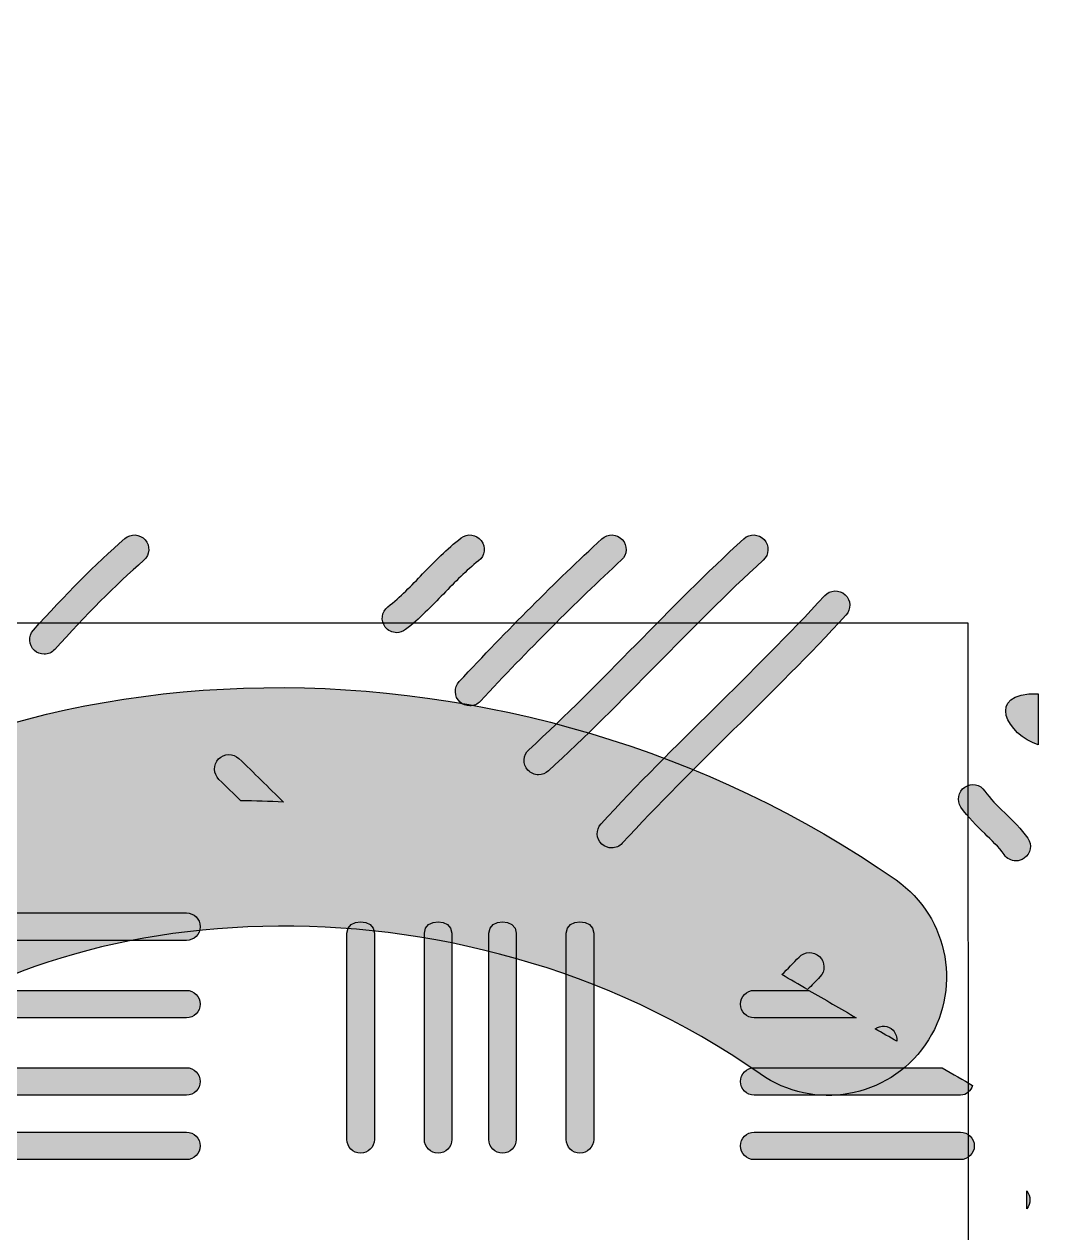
# Model space of a CAD drawing. Extents: x 4 to 307, y 9 to 217.
# Drawn here: x 273.92 to 280.56, y 190.94 to 198.83 of the extents above; entities that cross this region are included whole.
import ezdxf

# ---------------------------------------------------------------- set-up
doc = ezdxf.new("R2010")
doc.units = 0
doc.header["$MEASUREMENT"] = 0
doc.layers.add('EBENE_1', color=7, linetype='CONTINUOUS')

# ---------------------------------------------------------------- blocks, each defined once
blk = doc.blocks.new('BLOCK_4')
at = {"layer": 'EBENE_1'}
h = blk.add_hatch(color=7, dxfattribs=at)
h.dxf.hatch_style = 2
edge = h.paths.add_edge_path()
edge.add_spline(control_points=[(274.0493, 194.7164), (274.0751, 194.7164), (274.1006, 194.7269), (274.1192, 194.7476), (274.3231, 194.9744), (274.5133, 195.1651), (274.7014, 195.3303), (274.7403, 195.3648), (274.7441, 195.4244), (274.7097, 195.4633), (274.6752, 195.5024), (274.6156, 195.5064), (274.5767, 195.4719), (274.3834, 195.3017), (274.1878, 195.106), (273.9793, 194.8737), (273.9445, 194.8349), (273.9476, 194.7753), (273.9862, 194.7405), (274.0041, 194.7243), (274.0269, 194.7164), (274.0493, 194.7164)], knot_values=[0, 0, 0, 0, 1, 1, 1, 2, 2, 2, 3, 3, 3, 4, 4, 4, 5, 5, 5, 6, 6, 6, 7, 7, 7, 7], degree=3, periodic=1)
h = blk.add_hatch(color=7, dxfattribs=at)
h.dxf.hatch_style = 2
edge = h.paths.add_edge_path()
edge.add_spline(control_points=[(276.3527, 194.8571), (276.373, 194.8571), (276.3933, 194.8637), (276.4105, 194.877), (276.5018, 194.9479), (276.5811, 195.0301), (276.6579, 195.1097), (276.7344, 195.1889), (276.8064, 195.2637), (276.888, 195.3265), (276.9294, 195.3582), (276.9369, 195.4175), (276.9052, 195.4587), (276.8735, 195.4998), (276.8143, 195.5077), (276.773, 195.4757), (276.6803, 195.4044), (276.6, 195.3212), (276.5221, 195.2406), (276.4498, 195.1653), (276.3771, 195.0899), (276.2948, 195.0258), (276.2538, 194.9937), (276.2462, 194.9347), (276.2782, 194.8935), (276.2968, 194.8697), (276.3247, 194.8571), (276.3527, 194.8571)], knot_values=[0, 0, 0, 0, 1, 1, 1, 2, 2, 2, 3, 3, 3, 4, 4, 4, 5, 5, 5, 6, 6, 6, 7, 7, 7, 8, 8, 8, 9, 9, 9, 9], degree=3, periodic=1)
h = blk.add_hatch(color=7, dxfattribs=at)
h.dxf.hatch_style = 2
edge = h.paths.add_edge_path()
edge.add_spline(control_points=[(276.7664, 194.4043), (276.7843, 194.3874), (276.8074, 194.3791), (276.8305, 194.3791), (276.8556, 194.3791), (276.8808, 194.3893), (276.8994, 194.4091), (277.2098, 194.7431), (277.5202, 195.0535), (277.8213, 195.3319), (277.8595, 195.3672), (277.8616, 195.427), (277.8265, 195.465), (277.7913, 195.5031), (277.7317, 195.5057), (277.6931, 195.4704), (277.3886, 195.1887), (277.0751, 194.8749), (276.7616, 194.5374), (276.7261, 194.4994), (276.7282, 194.4398), (276.7664, 194.4043)], knot_values=[0, 0, 0, 0, 1, 1, 1, 2, 2, 2, 3, 3, 3, 4, 4, 4, 5, 5, 5, 6, 6, 6, 7, 7, 7, 7], degree=3, periodic=1)
h = blk.add_hatch(color=7, dxfattribs=at)
h.dxf.hatch_style = 2
edge = h.paths.add_edge_path()
edge.add_spline(control_points=[(277.216, 194.093), (277.1778, 194.0579), (277.175, 193.9983), (277.2101, 193.9599), (277.2287, 193.9395), (277.2542, 193.9292), (277.2797, 193.9292), (277.3025, 193.9292), (277.3252, 193.9373), (277.3435, 193.9538), (277.5867, 194.1767), (277.822, 194.4155), (278.0494, 194.6465), (278.275, 194.8756), (278.5082, 195.1126), (278.748, 195.3315), (278.7863, 195.3667), (278.789, 195.4263), (278.7539, 195.4647), (278.7184, 195.5031), (278.6591, 195.5057), (278.6206, 195.4707), (278.3777, 195.2483), (278.1424, 195.0096), (277.915, 194.7788), (277.6893, 194.5495), (277.4561, 194.3125), (277.216, 194.093)], knot_values=[0, 0, 0, 0, 1, 1, 1, 2, 2, 2, 3, 3, 3, 4, 4, 4, 5, 5, 5, 6, 6, 6, 7, 7, 7, 8, 8, 8, 9, 9, 9, 9], degree=3, periodic=1)
h = blk.add_hatch(color=7, dxfattribs=at)
h.dxf.hatch_style = 2
edge = h.paths.add_edge_path()
edge.add_spline(control_points=[(277.6876, 193.6092), (277.6525, 193.5707), (277.6552, 193.5111), (277.6935, 193.476), (277.7117, 193.4595), (277.7345, 193.4512), (277.7572, 193.4512), (277.7827, 193.4512), (277.8082, 193.4615), (277.8268, 193.4817), (278.06, 193.7361), (278.3112, 193.984), (278.5541, 194.2238), (278.7987, 194.4649), (279.0515, 194.7145), (279.2879, 194.9719), (279.323, 195.0103), (279.3203, 195.0699), (279.282, 195.105), (279.2434, 195.14), (279.1838, 195.1374), (279.1487, 195.0993), (278.9158, 194.8453), (278.6647, 194.5976), (278.4218, 194.3579), (278.1772, 194.1164), (277.9243, 193.8668), (277.6876, 193.6092)], knot_values=[0, 0, 0, 0, 1, 1, 1, 2, 2, 2, 3, 3, 3, 4, 4, 4, 5, 5, 5, 6, 6, 6, 7, 7, 7, 8, 8, 8, 9, 9, 9, 9], degree=3, periodic=1)
h = blk.add_hatch(color=7, dxfattribs=at)
h.dxf.hatch_style = 2
edge = h.paths.add_edge_path()
edge.add_spline(control_points=[(280.5433, 194.1257), (280.5433, 194.1257), (280.5433, 194.4585), (280.5433, 194.4585), (280.1877, 194.4672), (280.3441, 194.1841), (280.5433, 194.1257)], knot_values=[0, 0, 0, 0, 1, 1, 1, 2, 2, 2, 2], degree=3, periodic=1)
h = blk.add_hatch(color=7, dxfattribs=at)
h.dxf.hatch_style = 2
edge = h.paths.add_edge_path()
edge.add_spline(control_points=[(275.3357, 193.7587), (275.4276, 193.7588), (275.5203, 193.7552), (275.613, 193.7511), (275.5158, 193.8455), (275.419, 193.9428), (275.3222, 194.0355), (275.2843, 194.0715), (275.2247, 194.0701), (275.1889, 194.0324), (275.1531, 193.9947), (275.1544, 193.9351), (275.192, 193.8991), (275.2399, 193.8534), (275.2878, 193.8048), (275.3357, 193.7587)], knot_values=[0, 0, 0, 0, 1, 1, 1, 2, 2, 2, 3, 3, 3, 4, 4, 4, 5, 5, 5, 5], degree=3, periodic=1)
h = blk.add_hatch(color=7, dxfattribs=at)
h.dxf.hatch_style = 2
edge = h.paths.add_edge_path()
edge.add_spline(control_points=[(280.1943, 193.5449), (280.2394, 193.5015), (280.2852, 193.4586), (280.3211, 193.4073), (280.3393, 193.3809), (280.3686, 193.367), (280.3982, 193.367), (280.4168, 193.367), (280.4358, 193.3725), (280.4523, 193.384), (280.4947, 193.4138), (280.5054, 193.4726), (280.4754, 193.5151), (280.4327, 193.5766), (280.3789, 193.629), (280.3248, 193.6808), (280.2759, 193.728), (280.2294, 193.7725), (280.1953, 193.8231), (280.1657, 193.8665), (280.1071, 193.8782), (280.0644, 193.8484), (280.0213, 193.8193), (280.01, 193.7607), (280.0389, 193.7177), (280.0844, 193.6505), (280.1402, 193.5968), (280.1943, 193.5449)], knot_values=[0, 0, 0, 0, 1, 1, 1, 2, 2, 2, 3, 3, 3, 4, 4, 4, 5, 5, 5, 6, 6, 6, 7, 7, 7, 8, 8, 8, 9, 9, 9, 9], degree=3, periodic=1)
h = blk.add_hatch(color=7, dxfattribs=at)
h.dxf.hatch_style = 2
edge = h.paths.add_edge_path()
edge.add_spline(control_points=[(279.118, 192.6089), (279.1539, 192.6466), (279.1525, 192.7062), (279.1146, 192.742), (279.0777, 192.778), (279.0178, 192.7768), (278.9816, 192.7388), (278.9451, 192.7005), (278.9062, 192.6621), (278.8693, 192.6237), (278.9251, 192.5915), (278.9813, 192.5589), (279.0374, 192.5262), (279.0639, 192.5537), (279.0918, 192.5813), (279.118, 192.6089)], knot_values=[0, 0, 0, 0, 1, 1, 1, 2, 2, 2, 3, 3, 3, 4, 4, 4, 5, 5, 5, 5], degree=3, periodic=1)
h = blk.add_hatch(color=7, dxfattribs=at)
h.dxf.hatch_style = 2
edge = h.paths.add_edge_path()
edge.add_spline(control_points=[(279.5955, 192.2607), (279.5638, 192.294), (279.5156, 192.2938), (279.4784, 192.2702), (279.5259, 192.2425), (279.5731, 192.2151), (279.6193, 192.1882), (279.6214, 192.2142), (279.6148, 192.2404), (279.5955, 192.2607)], knot_values=[0, 0, 0, 0, 1, 1, 1, 2, 2, 2, 3, 3, 3, 3], degree=3, periodic=1)
h = blk.add_hatch(color=7, dxfattribs=at)
h.dxf.hatch_style = 2
edge = h.paths.add_edge_path()
edge.add_spline(control_points=[(280.4689, 191.0946), (280.4981, 191.1289), (280.495, 191.1759), (280.4685, 191.2107), (280.4685, 191.2107), (280.4689, 191.0946), (280.4689, 191.0946)], knot_values=[0, 0, 0, 0, 1, 1, 1, 2, 2, 2, 2], degree=3, periodic=1)
for points, knots in [([(274.0493, 194.7164), (274.0751, 194.7164), (274.1006, 194.7269), (274.1192, 194.7476), (274.3231, 194.9744), (274.5133, 195.1651), (274.7014, 195.3303), (274.7403, 195.3648), (274.7441, 195.4244), (274.7097, 195.4633), (274.6752, 195.5024), (274.6156, 195.5064), (274.5767, 195.4719), (274.3834, 195.3017), (274.1878, 195.106), (273.9793, 194.8737), (273.9445, 194.8349), (273.9476, 194.7753), (273.9862, 194.7405), (274.0041, 194.7243), (274.0269, 194.7164), (274.0493, 194.7164)], [0, 0, 0, 0, 1, 1, 1, 2, 2, 2, 3, 3, 3, 4, 4, 4, 5, 5, 5, 6, 6, 6, 7, 7, 7, 7]), ([(276.3527, 194.8571), (276.373, 194.8571), (276.3933, 194.8637), (276.4105, 194.877), (276.5018, 194.9479), (276.5811, 195.0301), (276.6579, 195.1097), (276.7344, 195.1889), (276.8064, 195.2637), (276.888, 195.3265), (276.9294, 195.3582), (276.9369, 195.4175), (276.9052, 195.4587), (276.8735, 195.4998), (276.8143, 195.5077), (276.773, 195.4757), (276.6803, 195.4044), (276.6, 195.3212), (276.5221, 195.2406), (276.4498, 195.1653), (276.3771, 195.0899), (276.2948, 195.0258), (276.2538, 194.9937), (276.2462, 194.9347), (276.2782, 194.8935), (276.2968, 194.8697), (276.3247, 194.8571), (276.3527, 194.8571)], [0, 0, 0, 0, 1, 1, 1, 2, 2, 2, 3, 3, 3, 4, 4, 4, 5, 5, 5, 6, 6, 6, 7, 7, 7, 8, 8, 8, 9, 9, 9, 9]), ([(276.7664, 194.4043), (276.7843, 194.3874), (276.8074, 194.3791), (276.8305, 194.3791), (276.8556, 194.3791), (276.8808, 194.3893), (276.8994, 194.4091), (277.2098, 194.7431), (277.5202, 195.0535), (277.8213, 195.3319), (277.8595, 195.3672), (277.8616, 195.427), (277.8265, 195.465), (277.7913, 195.5031), (277.7317, 195.5057), (277.6931, 195.4704), (277.3886, 195.1887), (277.0751, 194.8749), (276.7616, 194.5374), (276.7261, 194.4994), (276.7282, 194.4398), (276.7664, 194.4043)], [0, 0, 0, 0, 1, 1, 1, 2, 2, 2, 3, 3, 3, 4, 4, 4, 5, 5, 5, 6, 6, 6, 7, 7, 7, 7]), ([(277.216, 194.093), (277.1778, 194.0579), (277.175, 193.9983), (277.2101, 193.9599), (277.2287, 193.9395), (277.2542, 193.9292), (277.2797, 193.9292), (277.3025, 193.9292), (277.3252, 193.9373), (277.3435, 193.9538), (277.5867, 194.1767), (277.822, 194.4155), (278.0494, 194.6465), (278.275, 194.8756), (278.5082, 195.1126), (278.748, 195.3315), (278.7863, 195.3667), (278.789, 195.4263), (278.7539, 195.4647), (278.7184, 195.5031), (278.6591, 195.5057), (278.6206, 195.4707), (278.3777, 195.2483), (278.1424, 195.0096), (277.915, 194.7788), (277.6893, 194.5495), (277.4561, 194.3125), (277.216, 194.093)], [0, 0, 0, 0, 1, 1, 1, 2, 2, 2, 3, 3, 3, 4, 4, 4, 5, 5, 5, 6, 6, 6, 7, 7, 7, 8, 8, 8, 9, 9, 9, 9]), ([(277.6876, 193.6092), (277.6525, 193.5707), (277.6552, 193.5111), (277.6935, 193.476), (277.7117, 193.4595), (277.7345, 193.4512), (277.7572, 193.4512), (277.7827, 193.4512), (277.8082, 193.4615), (277.8268, 193.4817), (278.06, 193.7361), (278.3112, 193.984), (278.5541, 194.2238), (278.7987, 194.4649), (279.0515, 194.7145), (279.2879, 194.9719), (279.323, 195.0103), (279.3203, 195.0699), (279.282, 195.105), (279.2434, 195.14), (279.1838, 195.1374), (279.1487, 195.0993), (278.9158, 194.8453), (278.6647, 194.5976), (278.4218, 194.3579), (278.1772, 194.1164), (277.9243, 193.8668), (277.6876, 193.6092)], [0, 0, 0, 0, 1, 1, 1, 2, 2, 2, 3, 3, 3, 4, 4, 4, 5, 5, 5, 6, 6, 6, 7, 7, 7, 8, 8, 8, 9, 9, 9, 9]), ([(280.5433, 194.1257), (280.5433, 194.1257), (280.5433, 194.4585), (280.5433, 194.4585), (280.1877, 194.4672), (280.3441, 194.1841), (280.5433, 194.1257)], [0, 0, 0, 0, 1, 1, 1, 2, 2, 2, 2]), ([(275.3357, 193.7587), (275.4276, 193.7588), (275.5203, 193.7552), (275.613, 193.7511), (275.5158, 193.8455), (275.419, 193.9428), (275.3222, 194.0355), (275.2843, 194.0715), (275.2247, 194.0701), (275.1889, 194.0324), (275.1531, 193.9947), (275.1544, 193.9351), (275.192, 193.8991), (275.2399, 193.8534), (275.2878, 193.8048), (275.3357, 193.7587)], [0, 0, 0, 0, 1, 1, 1, 2, 2, 2, 3, 3, 3, 4, 4, 4, 5, 5, 5, 5]), ([(280.1943, 193.5449), (280.2394, 193.5015), (280.2852, 193.4586), (280.3211, 193.4073), (280.3393, 193.3809), (280.3686, 193.367), (280.3982, 193.367), (280.4168, 193.367), (280.4358, 193.3725), (280.4523, 193.384), (280.4947, 193.4138), (280.5054, 193.4726), (280.4754, 193.5151), (280.4327, 193.5766), (280.3789, 193.629), (280.3248, 193.6808), (280.2759, 193.728), (280.2294, 193.7725), (280.1953, 193.8231), (280.1657, 193.8665), (280.1071, 193.8782), (280.0644, 193.8484), (280.0213, 193.8193), (280.01, 193.7607), (280.0389, 193.7177), (280.0844, 193.6505), (280.1402, 193.5968), (280.1943, 193.5449)], [0, 0, 0, 0, 1, 1, 1, 2, 2, 2, 3, 3, 3, 4, 4, 4, 5, 5, 5, 6, 6, 6, 7, 7, 7, 8, 8, 8, 9, 9, 9, 9]), ([(279.118, 192.6089), (279.1539, 192.6466), (279.1525, 192.7062), (279.1146, 192.742), (279.0777, 192.778), (279.0178, 192.7768), (278.9816, 192.7388), (278.9451, 192.7005), (278.9062, 192.6621), (278.8693, 192.6237), (278.9251, 192.5915), (278.9813, 192.5589), (279.0374, 192.5262), (279.0639, 192.5537), (279.0918, 192.5813), (279.118, 192.6089)], [0, 0, 0, 0, 1, 1, 1, 2, 2, 2, 3, 3, 3, 4, 4, 4, 5, 5, 5, 5]), ([(279.5955, 192.2607), (279.5638, 192.294), (279.5156, 192.2938), (279.4784, 192.2702), (279.5259, 192.2425), (279.5731, 192.2151), (279.6193, 192.1882), (279.6214, 192.2142), (279.6148, 192.2404), (279.5955, 192.2607)], [0, 0, 0, 0, 1, 1, 1, 2, 2, 2, 3, 3, 3, 3]), ([(280.4689, 191.0946), (280.4981, 191.1289), (280.495, 191.1759), (280.4685, 191.2107), (280.4685, 191.2107), (280.4689, 191.0946), (280.4689, 191.0946)], [0, 0, 0, 0, 1, 1, 1, 2, 2, 2, 2])]:
    blk.add_open_spline(points, degree=3, knots=knots, dxfattribs=at)
blk = doc.blocks.new('BLOCK_5')
at = {"layer": 'EBENE_1'}
h = blk.add_hatch(color=7, dxfattribs=at)
h.dxf.hatch_style = 2
edge = h.paths.add_edge_path()
edge.add_spline(control_points=[(273.6314, 192.8474), (273.6314, 192.8474), (274.9798, 192.8474), (274.9798, 192.8474), (275.029, 192.8474), (275.0694, 192.8876), (275.0694, 192.937), (275.0694, 192.9865), (275.029, 193.0266), (274.9798, 193.0266), (274.9798, 193.0266), (273.6314, 193.0266), (273.6314, 193.0266), (273.5821, 193.0266), (273.5418, 192.9865), (273.5418, 192.937), (273.5418, 192.8876), (273.5821, 192.8474), (273.6314, 192.8474)], knot_values=[0, 0, 0, 0, 1, 1, 1, 2, 2, 2, 3, 3, 3, 4, 4, 4, 5, 5, 5, 6, 6, 6, 6], degree=3, periodic=1)
h = blk.add_hatch(color=7, dxfattribs=at)
h.dxf.hatch_style = 2
edge = h.paths.add_edge_path()
edge.add_spline(control_points=[(276.1174, 191.4575), (276.1666, 191.4575), (276.2069, 191.4977), (276.2069, 191.5471), (276.2069, 191.5471), (276.2069, 192.895), (276.2069, 192.895), (276.2069, 192.9939), (276.0278, 192.9939), (276.0278, 192.895), (276.0278, 192.895), (276.0278, 191.5471), (276.0278, 191.5471), (276.0278, 191.4977), (276.0681, 191.4575), (276.1174, 191.4575)], knot_values=[0, 0, 0, 0, 1, 1, 1, 2, 2, 2, 3, 3, 3, 4, 4, 4, 5, 5, 5, 5], degree=3, periodic=1)
h = blk.add_hatch(color=7, dxfattribs=at)
h.dxf.hatch_style = 2
edge = h.paths.add_edge_path()
edge.add_spline(control_points=[(276.6231, 191.4575), (276.6724, 191.4575), (276.7127, 191.4977), (276.7127, 191.5471), (276.7127, 191.5471), (276.7127, 192.895), (276.7127, 192.895), (276.7127, 192.9939), (276.5335, 192.9939), (276.5335, 192.895), (276.5335, 192.895), (276.5335, 191.5471), (276.5335, 191.5471), (276.5335, 191.4977), (276.5738, 191.4575), (276.6231, 191.4575)], knot_values=[0, 0, 0, 0, 1, 1, 1, 2, 2, 2, 3, 3, 3, 4, 4, 4, 5, 5, 5, 5], degree=3, periodic=1)
h = blk.add_hatch(color=7, dxfattribs=at)
h.dxf.hatch_style = 2
edge = h.paths.add_edge_path()
edge.add_spline(control_points=[(277.0444, 191.4575), (277.0937, 191.4575), (277.134, 191.4977), (277.134, 191.5471), (277.134, 191.5471), (277.134, 192.895), (277.134, 192.895), (277.134, 192.9939), (276.9549, 192.9939), (276.9549, 192.895), (276.9549, 192.895), (276.9549, 191.5471), (276.9549, 191.5471), (276.9549, 191.4977), (276.9952, 191.4575), (277.0444, 191.4575)], knot_values=[0, 0, 0, 0, 1, 1, 1, 2, 2, 2, 3, 3, 3, 4, 4, 4, 5, 5, 5, 5], degree=3, periodic=1)
h = blk.add_hatch(color=7, dxfattribs=at)
h.dxf.hatch_style = 2
edge = h.paths.add_edge_path()
edge.add_spline(control_points=[(277.5502, 191.4575), (277.5994, 191.4575), (277.6397, 191.4977), (277.6397, 191.5471), (277.6397, 191.5471), (277.6397, 192.895), (277.6397, 192.895), (277.6397, 192.9939), (277.4606, 192.9939), (277.4606, 192.895), (277.4606, 192.895), (277.4606, 191.5471), (277.4606, 191.5471), (277.4606, 191.4977), (277.5009, 191.4575), (277.5502, 191.4575)], knot_values=[0, 0, 0, 0, 1, 1, 1, 2, 2, 2, 3, 3, 3, 4, 4, 4, 5, 5, 5, 5], degree=3, periodic=1)
h = blk.add_hatch(color=7, dxfattribs=at)
h.dxf.hatch_style = 2
edge = h.paths.add_edge_path()
edge.add_spline(control_points=[(273.6314, 192.342), (273.6314, 192.342), (274.9798, 192.342), (274.9798, 192.342), (275.029, 192.342), (275.0694, 192.3822), (275.0694, 192.4316), (275.0694, 192.4811), (275.029, 192.5212), (274.9798, 192.5212), (274.9798, 192.5212), (273.6314, 192.5212), (273.6314, 192.5212), (273.5821, 192.5212), (273.5418, 192.4811), (273.5418, 192.4316), (273.5418, 192.3822), (273.5821, 192.342), (273.6314, 192.342)], knot_values=[0, 0, 0, 0, 1, 1, 1, 2, 2, 2, 3, 3, 3, 4, 4, 4, 5, 5, 5, 6, 6, 6, 6], degree=3, periodic=1)
h = blk.add_hatch(color=7, dxfattribs=at)
h.dxf.hatch_style = 2
edge = h.paths.add_edge_path()
edge.add_spline(control_points=[(278.6881, 192.342), (278.6881, 192.342), (279.3547, 192.342), (279.3547, 192.342), (279.2527, 192.4013), (279.1494, 192.4612), (279.046, 192.5212), (279.046, 192.5212), (278.6881, 192.5212), (278.6881, 192.5212), (278.6388, 192.5212), (278.5985, 192.4811), (278.5985, 192.4316), (278.5985, 192.3822), (278.6388, 192.342), (278.6881, 192.342)], knot_values=[0, 0, 0, 0, 1, 1, 1, 2, 2, 2, 3, 3, 3, 4, 4, 4, 5, 5, 5, 5], degree=3, periodic=1)
h = blk.add_hatch(color=7, dxfattribs=at)
h.dxf.hatch_style = 2
edge = h.paths.add_edge_path()
edge.add_spline(control_points=[(273.6314, 191.8367), (273.6314, 191.8367), (274.9798, 191.8367), (274.9798, 191.8367), (275.029, 191.8367), (275.0694, 191.8768), (275.0694, 191.9262), (275.0694, 191.9757), (275.029, 192.0158), (274.9798, 192.0158), (274.9798, 192.0158), (273.6314, 192.0158), (273.6314, 192.0158), (273.5821, 192.0158), (273.5418, 191.9757), (273.5418, 191.9262), (273.5418, 191.8768), (273.5821, 191.8367), (273.6314, 191.8367)], knot_values=[0, 0, 0, 0, 1, 1, 1, 2, 2, 2, 3, 3, 3, 4, 4, 4, 5, 5, 5, 6, 6, 6, 6], degree=3, periodic=1)
h = blk.add_hatch(color=7, dxfattribs=at)
h.dxf.hatch_style = 2
edge = h.paths.add_edge_path()
edge.add_spline(control_points=[(278.6881, 191.8367), (278.6881, 191.8367), (280.0365, 191.8367), (280.0365, 191.8367), (280.0754, 191.8367), (280.1026, 191.8647), (280.115, 191.8997), (280.0541, 191.9352), (279.9876, 191.9739), (279.9156, 192.0158), (279.9156, 192.0158), (278.6881, 192.0158), (278.6881, 192.0158), (278.6388, 192.0158), (278.5985, 191.9757), (278.5985, 191.9262), (278.5985, 191.8768), (278.6388, 191.8367), (278.6881, 191.8367)], knot_values=[0, 0, 0, 0, 1, 1, 1, 2, 2, 2, 3, 3, 3, 4, 4, 4, 5, 5, 5, 6, 6, 6, 6], degree=3, periodic=1)
h = blk.add_hatch(color=7, dxfattribs=at)
h.dxf.hatch_style = 2
edge = h.paths.add_edge_path()
edge.add_spline(control_points=[(273.6314, 191.4153), (273.6314, 191.4153), (274.9798, 191.4153), (274.9798, 191.4153), (275.029, 191.4153), (275.0694, 191.4555), (275.0694, 191.5049), (275.0694, 191.5543), (275.029, 191.5945), (274.9798, 191.5945), (274.9798, 191.5945), (273.6314, 191.5945), (273.6314, 191.5945), (273.5821, 191.5945), (273.5418, 191.5543), (273.5418, 191.5049), (273.5418, 191.4555), (273.5821, 191.4153), (273.6314, 191.4153)], knot_values=[0, 0, 0, 0, 1, 1, 1, 2, 2, 2, 3, 3, 3, 4, 4, 4, 5, 5, 5, 6, 6, 6, 6], degree=3, periodic=1)
h = blk.add_hatch(color=7, dxfattribs=at)
h.dxf.hatch_style = 2
edge = h.paths.add_edge_path()
edge.add_spline(control_points=[(278.6881, 191.4153), (278.6881, 191.4153), (280.0365, 191.4153), (280.0365, 191.4153), (280.0858, 191.4153), (280.1261, 191.4555), (280.1261, 191.5049), (280.1261, 191.5543), (280.0858, 191.5945), (280.0365, 191.5945), (280.0365, 191.5945), (278.6881, 191.5945), (278.6881, 191.5945), (278.6388, 191.5945), (278.5985, 191.5543), (278.5985, 191.5049), (278.5985, 191.4555), (278.6388, 191.4153), (278.6881, 191.4153)], knot_values=[0, 0, 0, 0, 1, 1, 1, 2, 2, 2, 3, 3, 3, 4, 4, 4, 5, 5, 5, 6, 6, 6, 6], degree=3, periodic=1)
for points, knots in [([(273.6314, 192.8474), (273.6314, 192.8474), (274.9798, 192.8474), (274.9798, 192.8474), (275.029, 192.8474), (275.0694, 192.8876), (275.0694, 192.937), (275.0694, 192.9865), (275.029, 193.0266), (274.9798, 193.0266), (274.9798, 193.0266), (273.6314, 193.0266), (273.6314, 193.0266), (273.5821, 193.0266), (273.5418, 192.9865), (273.5418, 192.937), (273.5418, 192.8876), (273.5821, 192.8474), (273.6314, 192.8474)], [0, 0, 0, 0, 1, 1, 1, 2, 2, 2, 3, 3, 3, 4, 4, 4, 5, 5, 5, 6, 6, 6, 6]), ([(276.1174, 191.4575), (276.1666, 191.4575), (276.2069, 191.4977), (276.2069, 191.5471), (276.2069, 191.5471), (276.2069, 192.895), (276.2069, 192.895), (276.2069, 192.9939), (276.0278, 192.9939), (276.0278, 192.895), (276.0278, 192.895), (276.0278, 191.5471), (276.0278, 191.5471), (276.0278, 191.4977), (276.0681, 191.4575), (276.1174, 191.4575)], [0, 0, 0, 0, 1, 1, 1, 2, 2, 2, 3, 3, 3, 4, 4, 4, 5, 5, 5, 5]), ([(276.6231, 191.4575), (276.6724, 191.4575), (276.7127, 191.4977), (276.7127, 191.5471), (276.7127, 191.5471), (276.7127, 192.895), (276.7127, 192.895), (276.7127, 192.9939), (276.5335, 192.9939), (276.5335, 192.895), (276.5335, 192.895), (276.5335, 191.5471), (276.5335, 191.5471), (276.5335, 191.4977), (276.5738, 191.4575), (276.6231, 191.4575)], [0, 0, 0, 0, 1, 1, 1, 2, 2, 2, 3, 3, 3, 4, 4, 4, 5, 5, 5, 5]), ([(277.0444, 191.4575), (277.0937, 191.4575), (277.134, 191.4977), (277.134, 191.5471), (277.134, 191.5471), (277.134, 192.895), (277.134, 192.895), (277.134, 192.9939), (276.9549, 192.9939), (276.9549, 192.895), (276.9549, 192.895), (276.9549, 191.5471), (276.9549, 191.5471), (276.9549, 191.4977), (276.9952, 191.4575), (277.0444, 191.4575)], [0, 0, 0, 0, 1, 1, 1, 2, 2, 2, 3, 3, 3, 4, 4, 4, 5, 5, 5, 5]), ([(277.5502, 191.4575), (277.5994, 191.4575), (277.6397, 191.4977), (277.6397, 191.5471), (277.6397, 191.5471), (277.6397, 192.895), (277.6397, 192.895), (277.6397, 192.9939), (277.4606, 192.9939), (277.4606, 192.895), (277.4606, 192.895), (277.4606, 191.5471), (277.4606, 191.5471), (277.4606, 191.4977), (277.5009, 191.4575), (277.5502, 191.4575)], [0, 0, 0, 0, 1, 1, 1, 2, 2, 2, 3, 3, 3, 4, 4, 4, 5, 5, 5, 5]), ([(273.6314, 192.342), (273.6314, 192.342), (274.9798, 192.342), (274.9798, 192.342), (275.029, 192.342), (275.0694, 192.3822), (275.0694, 192.4316), (275.0694, 192.4811), (275.029, 192.5212), (274.9798, 192.5212), (274.9798, 192.5212), (273.6314, 192.5212), (273.6314, 192.5212), (273.5821, 192.5212), (273.5418, 192.4811), (273.5418, 192.4316), (273.5418, 192.3822), (273.5821, 192.342), (273.6314, 192.342)], [0, 0, 0, 0, 1, 1, 1, 2, 2, 2, 3, 3, 3, 4, 4, 4, 5, 5, 5, 6, 6, 6, 6]), ([(278.6881, 192.342), (278.6881, 192.342), (279.3547, 192.342), (279.3547, 192.342), (279.2527, 192.4013), (279.1494, 192.4612), (279.046, 192.5212), (279.046, 192.5212), (278.6881, 192.5212), (278.6881, 192.5212), (278.6388, 192.5212), (278.5985, 192.4811), (278.5985, 192.4316), (278.5985, 192.3822), (278.6388, 192.342), (278.6881, 192.342)], [0, 0, 0, 0, 1, 1, 1, 2, 2, 2, 3, 3, 3, 4, 4, 4, 5, 5, 5, 5]), ([(273.6314, 191.8367), (273.6314, 191.8367), (274.9798, 191.8367), (274.9798, 191.8367), (275.029, 191.8367), (275.0694, 191.8768), (275.0694, 191.9262), (275.0694, 191.9757), (275.029, 192.0158), (274.9798, 192.0158), (274.9798, 192.0158), (273.6314, 192.0158), (273.6314, 192.0158), (273.5821, 192.0158), (273.5418, 191.9757), (273.5418, 191.9262), (273.5418, 191.8768), (273.5821, 191.8367), (273.6314, 191.8367)], [0, 0, 0, 0, 1, 1, 1, 2, 2, 2, 3, 3, 3, 4, 4, 4, 5, 5, 5, 6, 6, 6, 6]), ([(278.6881, 191.8367), (278.6881, 191.8367), (280.0365, 191.8367), (280.0365, 191.8367), (280.0754, 191.8367), (280.1026, 191.8647), (280.115, 191.8997), (280.0541, 191.9352), (279.9876, 191.9739), (279.9156, 192.0158), (279.9156, 192.0158), (278.6881, 192.0158), (278.6881, 192.0158), (278.6388, 192.0158), (278.5985, 191.9757), (278.5985, 191.9262), (278.5985, 191.8768), (278.6388, 191.8367), (278.6881, 191.8367)], [0, 0, 0, 0, 1, 1, 1, 2, 2, 2, 3, 3, 3, 4, 4, 4, 5, 5, 5, 6, 6, 6, 6]), ([(273.6314, 191.4153), (273.6314, 191.4153), (274.9798, 191.4153), (274.9798, 191.4153), (275.029, 191.4153), (275.0694, 191.4555), (275.0694, 191.5049), (275.0694, 191.5543), (275.029, 191.5945), (274.9798, 191.5945), (274.9798, 191.5945), (273.6314, 191.5945), (273.6314, 191.5945), (273.5821, 191.5945), (273.5418, 191.5543), (273.5418, 191.5049), (273.5418, 191.4555), (273.5821, 191.4153), (273.6314, 191.4153)], [0, 0, 0, 0, 1, 1, 1, 2, 2, 2, 3, 3, 3, 4, 4, 4, 5, 5, 5, 6, 6, 6, 6]), ([(278.6881, 191.4153), (278.6881, 191.4153), (280.0365, 191.4153), (280.0365, 191.4153), (280.0858, 191.4153), (280.1261, 191.4555), (280.1261, 191.5049), (280.1261, 191.5543), (280.0858, 191.5945), (280.0365, 191.5945), (280.0365, 191.5945), (278.6881, 191.5945), (278.6881, 191.5945), (278.6388, 191.5945), (278.5985, 191.5543), (278.5985, 191.5049), (278.5985, 191.4555), (278.6388, 191.4153), (278.6881, 191.4153)], [0, 0, 0, 0, 1, 1, 1, 2, 2, 2, 3, 3, 3, 4, 4, 4, 5, 5, 5, 6, 6, 6, 6])]:
    blk.add_open_spline(points, degree=3, knots=knots, dxfattribs=at)
blk = doc.blocks.new('BLOCK_7')
at = {"layer": 'EBENE_1'}
h = blk.add_hatch(color=7, dxfattribs=at)
h.dxf.hatch_style = 2
edge = h.paths.add_edge_path()
edge.add_spline(control_points=[(279.7867, 168.2935), (276.5786, 168.0886), (272.9647, 169.3805), (271.5605, 171.237), (270.9811, 172.0032), (270.8346, 172.8077), (271.1226, 173.6219), (271.1688, 173.7495), (271.2611, 173.939), (271.359, 174.1399), (271.7913, 175.0272), (272.4445, 176.3683), (271.8203, 177.5786), (271.3659, 178.4597), (270.3689, 179.0173), (268.7714, 179.2836), (265.5588, 179.816), (263.3288, 181.3088), (262.1437, 183.7205), (260.695, 186.669), (261.0326, 190.9439), (263.0036, 194.6112), (263.1879, 194.9543), (263.0594, 195.3822), (262.7163, 195.5667), (262.3718, 195.752), (261.9453, 195.6225), (261.7606, 195.2792), (259.5475, 191.1612), (259.2088, 186.4938), (260.8773, 183.0983), (262.255, 180.2945), (264.9049, 178.494), (268.5399, 177.8916), (269.6357, 177.7088), (270.3365, 177.3771), (270.5663, 176.9318), (270.866, 176.3502), (270.4178, 175.4299), (270.0905, 174.7578), (269.971, 174.5128), (269.8679, 174.3011), (269.7942, 174.0984), (269.3426, 172.8214), (269.5641, 171.5376), (270.435, 170.3859), (272.0063, 168.3082), (275.6302, 166.8607), (279.1029, 166.8607), (279.3619, 166.8607), (279.6203, 166.8688), (279.877, 166.8852), (280.2659, 166.9102), (280.5608, 167.2457), (280.536, 167.6345), (280.5109, 168.0234), (280.1702, 168.314), (279.7867, 168.2935)], knot_values=[0, 0, 0, 0, 1, 1, 1, 2, 2, 2, 3, 3, 3, 4, 4, 4, 5, 5, 5, 6, 6, 6, 7, 7, 7, 8, 8, 8, 9, 9, 9, 10, 10, 10, 11, 11, 11, 12, 12, 12, 13, 13, 13, 14, 14, 14, 15, 15, 15, 16, 16, 16, 17, 17, 17, 18, 18, 18, 19, 19, 19, 19], degree=3, periodic=1)
h = blk.add_hatch(color=7, dxfattribs=at)
h.dxf.hatch_style = 2
edge = h.paths.add_edge_path()
edge.add_spline(control_points=[(274.0403, 181.3939), (274.1113, 181.3939), (274.1836, 181.3944), (274.2567, 181.3956), (274.6835, 181.4027), (275.0242, 181.7544), (275.017, 182.1816), (275.0098, 182.6088), (274.6632, 182.9388), (274.2312, 182.9421), (272.0756, 182.9095), (270.6059, 183.4866), (270.1894, 184.5325), (269.8652, 185.3473), (270.2204, 186.254), (270.7389, 186.7286), (271.0221, 186.9878), (271.4727, 187.2388), (272.0163, 186.9648), (272.3271, 186.8084), (272.7029, 186.8781), (272.9372, 187.1355), (273.1708, 187.3928), (273.2042, 187.7744), (273.0185, 188.0684), (271.9774, 189.7165), (271.9233, 191.1194), (272.8659, 192.0182), (274.0269, 193.1256), (276.7202, 193.3799), (278.728, 191.9748), (279.0784, 191.7297), (279.56, 191.8148), (279.805, 192.1648), (280.0499, 192.5148), (279.9648, 192.997), (279.6148, 193.2419), (277.1643, 194.9572), (273.6579, 194.9104), (271.7982, 193.1375), (271.1864, 192.5539), (270.0436, 191.0493), (271.0221, 188.576), (270.5515, 188.4754), (270.0974, 188.2381), (269.6947, 187.8694), (268.6167, 186.8826), (268.2291, 185.2753), (268.7524, 183.9606), (269.1372, 182.9939), (270.3344, 181.3939), (274.0403, 181.3939)], knot_values=[0, 0, 0, 0, 1, 1, 1, 2, 2, 2, 3, 3, 3, 4, 4, 4, 5, 5, 5, 6, 6, 6, 7, 7, 7, 8, 8, 8, 9, 9, 9, 10, 10, 10, 11, 11, 11, 12, 12, 12, 13, 13, 13, 14, 14, 14, 15, 15, 15, 16, 16, 16, 17, 17, 17, 17], degree=3, periodic=1)
for points, knots in [([(279.7867, 168.2935), (276.5786, 168.0886), (272.9647, 169.3805), (271.5605, 171.237), (270.9811, 172.0032), (270.8346, 172.8077), (271.1226, 173.6219), (271.1688, 173.7495), (271.2611, 173.939), (271.359, 174.1399), (271.7913, 175.0272), (272.4445, 176.3683), (271.8203, 177.5786), (271.3659, 178.4597), (270.3689, 179.0173), (268.7714, 179.2836), (265.5588, 179.816), (263.3288, 181.3088), (262.1437, 183.7205), (260.695, 186.669), (261.0326, 190.9439), (263.0036, 194.6112), (263.1879, 194.9543), (263.0594, 195.3822), (262.7163, 195.5667), (262.3718, 195.752), (261.9453, 195.6225), (261.7606, 195.2792), (259.5475, 191.1612), (259.2088, 186.4938), (260.8773, 183.0983), (262.255, 180.2945), (264.9049, 178.494), (268.5399, 177.8916), (269.6357, 177.7088), (270.3365, 177.3771), (270.5663, 176.9318), (270.866, 176.3502), (270.4178, 175.4299), (270.0905, 174.7578), (269.971, 174.5128), (269.8679, 174.3011), (269.7942, 174.0984), (269.3426, 172.8214), (269.5641, 171.5376), (270.435, 170.3859), (272.0063, 168.3082), (275.6302, 166.8607), (279.1029, 166.8607), (279.3619, 166.8607), (279.6203, 166.8688), (279.877, 166.8852), (280.2659, 166.9102), (280.5608, 167.2457), (280.536, 167.6345), (280.5109, 168.0234), (280.1702, 168.314), (279.7867, 168.2935)], [0, 0, 0, 0, 1, 1, 1, 2, 2, 2, 3, 3, 3, 4, 4, 4, 5, 5, 5, 6, 6, 6, 7, 7, 7, 8, 8, 8, 9, 9, 9, 10, 10, 10, 11, 11, 11, 12, 12, 12, 13, 13, 13, 14, 14, 14, 15, 15, 15, 16, 16, 16, 17, 17, 17, 18, 18, 18, 19, 19, 19, 19]), ([(274.0403, 181.3939), (274.1113, 181.3939), (274.1836, 181.3944), (274.2567, 181.3956), (274.6835, 181.4027), (275.0242, 181.7544), (275.017, 182.1816), (275.0098, 182.6088), (274.6632, 182.9388), (274.2312, 182.9421), (272.0756, 182.9095), (270.6059, 183.4866), (270.1894, 184.5325), (269.8652, 185.3473), (270.2204, 186.254), (270.7389, 186.7286), (271.0221, 186.9878), (271.4727, 187.2388), (272.0163, 186.9648), (272.3271, 186.8084), (272.7029, 186.8781), (272.9372, 187.1355), (273.1708, 187.3928), (273.2042, 187.7744), (273.0185, 188.0684), (271.9774, 189.7165), (271.9233, 191.1194), (272.8659, 192.0182), (274.0269, 193.1256), (276.7202, 193.3799), (278.728, 191.9748), (279.0784, 191.7297), (279.56, 191.8148), (279.805, 192.1648), (280.0499, 192.5148), (279.9648, 192.997), (279.6148, 193.2419), (277.1643, 194.9572), (273.6579, 194.9104), (271.7982, 193.1375), (271.1864, 192.5539), (270.0436, 191.0493), (271.0221, 188.576), (270.5515, 188.4754), (270.0974, 188.2381), (269.6947, 187.8694), (268.6167, 186.8826), (268.2291, 185.2753), (268.7524, 183.9606), (269.1372, 182.9939), (270.3344, 181.3939), (274.0403, 181.3939)], [0, 0, 0, 0, 1, 1, 1, 2, 2, 2, 3, 3, 3, 4, 4, 4, 5, 5, 5, 6, 6, 6, 7, 7, 7, 8, 8, 8, 9, 9, 9, 10, 10, 10, 11, 11, 11, 12, 12, 12, 13, 13, 13, 14, 14, 14, 15, 15, 15, 16, 16, 16, 17, 17, 17, 17])]:
    blk.add_open_spline(points, degree=3, knots=knots, dxfattribs=at)

msp = doc.modelspace()

# ---------------------------------------------------------------- linework, layer by layer
at = {"layer": 'EBENE_1'}
msp.add_open_spline([(202.108, 194.9198), (202.108, 194.9198), (216.1034, 194.9198), (216.1034, 194.9198), (216.1034, 194.9198), (216.1034, 198.8314), (216.1034, 198.8314), (216.1034, 198.8314), (226.0856, 198.8314), (226.0856, 198.8314), (226.0856, 198.8314), (226.0856, 194.9198), (226.0856, 194.9198), (226.0856, 194.9198), (256.1086, 194.9198), (256.1086, 194.9198), (256.1086, 194.9198), (256.1086, 198.8314), (256.1086, 198.8314), (256.1086, 198.8314), (266.0907, 198.8314), (266.0907, 198.8314), (266.0907, 198.8314), (266.0907, 194.9198), (266.0907, 194.9198), (266.0907, 194.9198), (280.0858, 194.9198), (280.0858, 194.9198), (280.0858, 194.9198), (280.1113, 141.8083), (280.1113, 141.8083), (280.1113, 141.8083), (276.3268, 141.8083), (276.3268, 141.8083), (276.3268, 141.8083), (276.3268, 134.0105), (276.3268, 134.0105), (276.3268, 134.0105), (280.1113, 134.0105), (280.1113, 134.0105), (280.1113, 134.0105), (280.1113, 114.935), (280.1113, 114.935), (280.1113, 114.935), (266.5224, 114.935), (266.5224, 114.935), (266.5224, 114.935), (266.5224, 111.0234), (266.5224, 111.0234), (266.5224, 111.0234), (256.5147, 111.0234), (256.5147, 111.0234), (256.5147, 111.0234), (256.5147, 114.935), (256.5147, 114.935), (256.5147, 114.935), (226.5172, 114.935), (226.5172, 114.935), (226.5172, 114.935), (226.5172, 111.0234), (226.5172, 111.0234), (226.5172, 111.0234), (216.5099, 111.0234), (216.5099, 111.0234), (216.5099, 111.0234), (216.5099, 114.935), (216.5099, 114.935), (216.5099, 114.935), (202.0571, 114.935), (202.0571, 114.935), (202.0571, 129.4385), (202.108, 144.0182), (202.108, 160.5534), (202.108, 160.5534), (205.918, 160.5534), (205.918, 160.5534), (205.918, 160.5534), (205.918, 168.3767), (205.918, 168.3767), (205.918, 168.3767), (202.108, 168.3767), (202.108, 168.3767), (202.108, 168.3767), (202.108, 194.9198), (202.108, 194.9198)], degree=3, knots=[0, 0, 0, 0, 1, 1, 1, 2, 2, 2, 3, 3, 3, 4, 4, 4, 5, 5, 5, 6, 6, 6, 7, 7, 7, 8, 8, 8, 9, 9, 9, 10, 10, 10, 11, 11, 11, 12, 12, 12, 13, 13, 13, 14, 14, 14, 15, 15, 15, 16, 16, 16, 17, 17, 17, 18, 18, 18, 19, 19, 19, 20, 20, 20, 21, 21, 21, 22, 22, 22, 23, 23, 23, 24, 24, 24, 25, 25, 25, 26, 26, 26, 27, 27, 27, 28, 28, 28, 28], dxfattribs=at)

# ---------------------------------------------------------------- block references
for name in ['BLOCK_7', 'BLOCK_4', 'BLOCK_5']:
    msp.add_blockref(name, (0, 0), dxfattribs=at)

doc.saveas('drawing.dxf')
